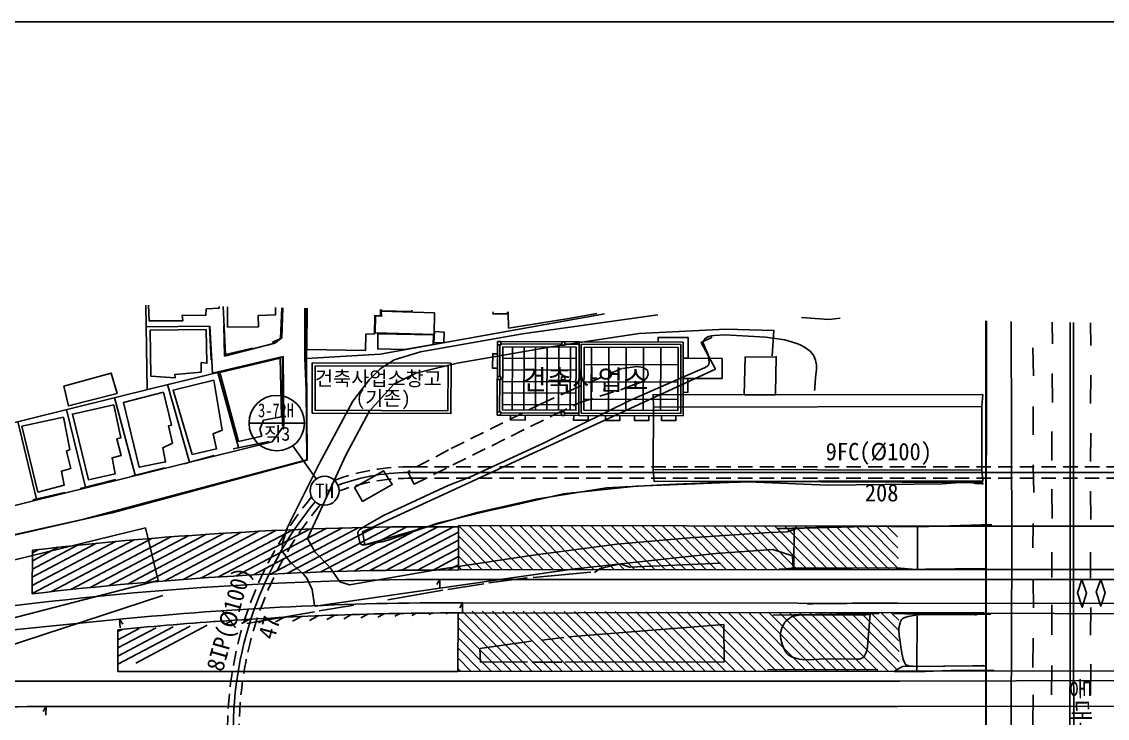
# Model space of a CAD drawing. Header units: millimetres. Extents: x 1510 to 2306, y 1103 to 1809.
# Drawn here: x 1615.5 to 1803.3, y 1498.5 to 1619.1 of the extents above; entities that cross this region are included whole.
import ezdxf
from ezdxf.enums import TextEntityAlignment as Align

# ---------------------------------------------------------------- set-up
doc = ezdxf.new("R2010")
doc.units = ezdxf.units.MM
doc.header["$LTSCALE"] = 10
doc.header["$MEASUREMENT"] = 0
doc.linetypes.add('HIDDEN', pattern=[0.375, 0.25, -0.125])
for name, color, linetype in [('TN-CABL', 4, 'Continuous'), ('TN-LEAT', 3, 'Continuous'), ('TN-MANH', 4, 'Continuous'), ('TZ-BASE', 253, 'Continuous'), ('TZ-CABL', 4, 'Continuous'), ('TZ-TEXT', 3, 'Continuous')]:
    doc.layers.add(name, color=color, linetype=linetype)
doc.layers.add('TX-PAPR', color=2, linetype='Continuous', plot=False)
doc.styles.get("Standard").update_dxf_attribs({"font": 'GulimChe.ttf'})
doc.styles.add('SYMBTEXT', font='GulimChe.ttf')
doc.linetypes.add('ZIGZAG', pattern='A,0.0001,-0.2,[131,ltypeshp.shx,S=0.2,R=0,X=-0.2,Y=0],-0.4,[131,ltypeshp.shx,S=0.2,R=180,X=0.2,Y=0],-0.2', length=0.8001)
pattern_1 = [(314.7874, (57.6655, 13.7095), (0.887157, 0.880598), [])]

# ---------------------------------------------------------------- blocks, each defined once
blk = doc.blocks.new('A$C70FF51C1')
at = {"color": 0}
for p, q in [((830, 13570), (14930, 13570)), ((830, 830), (830, 13570)), ((1420, 13170), (11930, 13170)), ((12470, 13170), (14930, 13170)), ((14930, 13570), (32970, 13570)), ((14930, 13570), (14930, 830)), ((15330, 13170), (32570, 13170)), ((15330, 1230), (15330, 13170)), ((32570, 1230), (32570, 13170)), ((32970, 13570), (32970, 830)), ((1230, 7520), (1230, 12980)), ((3430, 12670), (3430, 1730)), ((5430, 12670), (5430, 1730)), ((7430, 12670), (7430, 1730)), ((9430, 12670), (9430, 1730)), ((11430, 12670), (11430, 1730)), ((13430, 12670), (13430, 1730)), ((17070, 12670), (17070, 1730)), ((20070, 12670), (20070, 1730)), ((23070, 12670), (23070, 1730)), ((26070, 12670), (26070, 1730)), ((29070, 12670), (29070, 1730)), ((1730, 10670), (14430, 10670)), ((15830, 9670), (32070, 9670)), ((39725, 10800), (32970, 10800)), ((39725, 10800), (39725, 7300)), ((1730, 8670), (14430, 8670)), ((1230, 1420), (1230, 6980)), ((1730, 6670), (14430, 6670)), ((15830, 6670), (32070, 6670)), ((39725, 7300), (32970, 7300)), ((1730, 4670), (14430, 4670)), ((1730, 2670), (14430, 2670)), ((15830, 3670), (32070, 3670)), ((830, 1420), (830, 830)), ((1420, 1420), (830, 1420)), ((830, 830), (14930, 830)), ((830, 830), (1420, 830)), ((1420, 830), (1420, 1420)), ((1420, 1230), (11930, 1230)), ((12470, 1230), (14930, 1230)), ((32970, 830), (14930, 830)), ((15330, 1230), (32570, 1230))]:
    blk.add_line(p, q, dxfattribs=at)
for points in [[(830, 12980), (830, 13570), (1420, 13570), (1420, 12980)], [(11930, 12980), (11930, 13570), (12470, 13570), (12470, 12980)], [(1730, 12670), (14430, 12670), (14430, 1730), (1730, 1730)], [(15830, 12670), (32070, 12670), (32070, 1730), (15830, 1730)], [(830, 6980), (830, 7520), (1420, 7520), (1420, 6980)], [(11930, 6980), (11930, 7520), (12470, 7520), (12470, 6980)], [(11930, 1420), (11930, 830), (12470, 830), (12470, 1420)]]:
    blk.add_lwpolyline(points, close=True, dxfattribs=at)
for points in [[(32970, 10800), (33800, 10800), (33800, 14400), (28600, 14400), (28600, 13570)], [(830, 8950), (0, 8950), (0, 11450), (830, 11450)], [(32970, 7300), (33800, 7300), (33800, 4900), (32970, 4900)], [(5650, 830), (5650, 0), (3150, 0), (3150, 830)], [(16550, 830), (16550, 0), (14050, 0), (14050, 830)], [(22050, 830), (22050, 0), (19550, 0), (19550, 830)], [(27050, 830), (27050, 0), (24550, 0), (24550, 830)], [(31750, 830), (31750, 0), (29250, 0), (29250, 830)]]:
    blk.add_lwpolyline(points, dxfattribs=at)
blk = doc.blocks.new('JD-1')
at = {"layer": 'TZ-BASE'}
h = blk.add_hatch(dxfattribs=at)
h.set_pattern_fill('ANSI31', color=256, scale=10, angle=-17.1866, style=0)
h.set_pattern_definition(pattern_1)
h.paths.add_polyline_path([(97.78, 43.37), (174.05, 43.43), (173.62, 50.74), (176.61, 50.92), (97.8, 51.06)])
h.paths.add_polyline_path([(122.82, 42.95), (139.71, 42.87), (139.74, 47.58), (122.85, 47.67)], flags=25)
h.paths.add_polyline_path([(122.83, 46.63), (142.95, 46.53), (142.97, 50.73), (122.85, 50.83)], flags=24)
h = blk.add_hatch(dxfattribs=at)
h.set_pattern_fill('ANSI31', color=256, scale=10, angle=-17.1866, style=0)
h.set_pattern_definition([(27.81338215, (-236770.317, -203461.3368), (-0.5832415407, 1.105590026), [])])
edge = h.paths.add_edge_path()
edge.add_line((97.75, 35.93), (97.71, 25.8))
edge.add_line((38.85, 25.81), (38.88, 33.02))
edge.add_arc((97.84, -562.3), 598.23, 93.84291, 95.6143)
edge.add_arc((97.84, -562.3), 598.23, 89.93483, 93.84291)
edge.add_line((38.85, 25.81), (57.71, 25.81))
edge.add_line((57.71, 25.81), (97.71, 25.8))
h = blk.add_hatch(dxfattribs=at)
h.set_pattern_fill('ANSI31', color=256, scale=10, angle=-17.1866, style=0)
h.set_pattern_definition(pattern_1)
h.paths.add_polyline_path([(174.07, 25.84), (173.93, 35.95), (102.66, 36.24, 0.002053), (97.75, 36.24), (97.71, 25.8)])
h.paths.add_polyline_path([(121.81, 26.49), (138.7, 26.41), (138.72, 31.12), (121.83, 31.21)], flags=24)
h.paths.add_polyline_path([(121.84, 30.24), (141.96, 30.14), (141.98, 34.33), (121.86, 34.43)], flags=24)
for p, q in [((65.3, 42.66), (80.55, 50.71)), ((68.23, 42.8), (83.34, 50.76)), ((71.14, 42.92), (86.1, 50.81)), ((74.01, 43.02), (88.84, 50.84)), ((76.86, 43.11), (91.55, 50.86)), ((79.68, 43.18), (94.24, 50.86)), ((82.48, 43.25), (96.91, 50.86)), ((97.78, 43.37), (97.8, 51.06)), ((97.8, 51.06), (176.61, 50.92)), ((404.11, 51.26), (176.61, 50.92)), ((27.39, 39.62), (44.88, 48.85)), ((30.76, 39.99), (48.03, 49.1)), ((34.1, 40.34), (51.14, 49.33)), ((37.39, 40.66), (54.22, 49.54)), ((40.64, 40.96), (57.27, 49.73)), ((43.84, 41.24), (60.28, 49.91)), ((47.01, 41.5), (63.26, 50.07)), ((50.15, 41.74), (66.22, 50.21)), ((53.24, 41.96), (69.14, 50.34)), ((56.31, 42.16), (72.03, 50.45)), ((59.33, 42.34), (74.9, 50.55)), ((62.33, 42.51), (77.74, 50.64)), ((85.25, 43.3), (97.8, 49.92)), ((24.06, 39.28), (41.69, 48.58)), ((24.07, 40.7), (38.46, 48.29)), ((24.07, 42.11), (35.2, 47.98)), ((24.08, 43.53), (31.89, 47.65)), ((24.08, 44.94), (28.54, 47.29)), ((88, 43.33), (97.79, 48.5)), ((90.72, 43.35), (97.79, 47.08)), ((24.06, 39.24), (24.09, 46.79)), ((24.09, 46.36), (25.14, 46.91)), ((93.42, 43.36), (97.78, 45.67)), ((93.94, 43.36), (97.78, 43.37)), ((96.1, 43.37), (97.78, 44.25)), ((97.78, 43.37), (177.06, 43.43)), ((177.06, 43.43), (401.16, 43.37)), ((94.07, 40.86), (94.59, 41.72)), ((94.59, 41.72), (94.56, 40.22)), ((94.59, 41.72), (181.4, 41.71)), ((181.4, 41.71), (401.16, 41.69)), ((450.62, 37.3), (98.52, 37.7)), ((97.75, 35.93), (97.71, 25.8)), ((118.52, 35.91), (98.52, 35.93)), ((176.93, 35.93), (118.52, 36)), ((118.52, 35.91), (118.52, 36)), ((241.54, 35.66), (173.93, 35.95)), ((0.58, 31.03), (39.14, 34.82)), ((38.85, 25.81), (38.88, 33.02)), ((38.88, 33.02), (39.31, 33.06)), ((38.85, 25.81), (57.71, 25.81)), ((57.71, 25.81), (97.71, 25.8)), ((97.71, 25.8), (174.07, 25.84)), ((174.07, 25.84), (177.07, 25.88)), ((174.17, 24.1), (324.67, 24.5)), ((177.07, 25.88), (418.85, 25.83)), ((6.12, 24.14), (174.17, 24.1)), ((25.95, 18.86), (26.47, 19.71)), ((26.47, 19.71), (26.44, 18.21)), ((26.47, 19.71), (173.74, 19.72)), ((173.74, 19.72), (325.36, 19.89))]:
    blk.add_line(p, q, dxfattribs=at)
at = {"layer": 'TZ-BASE', "elevation": 46}
for points in [[(159.37, 74.42), (159.44, 74.7), (159.47, 74.96), (159.56, 76.63), (159.74, 78.06), (159.75, 78.49), (159.72, 78.85), (159.68, 79.12), (159.55, 79.69), (159.45, 80), (159.31, 80.31), (159.14, 80.59), (158.94, 80.87), (158.63, 81.22), (158.26, 81.54), (157.66, 81.96), (157.03, 82.29), (156.31, 82.59), (154.26, 83.18), (150.97, 83.64), (143.89, 84.05), (142.07, 83.95), (141.58, 83.89), (141.07, 83.76), (140.83, 83.66), (140.75, 83.62), (140.68, 83.57), (140.49, 83.43), (140.44, 83.37), (140.33, 83.26), (140.29, 83.2), (140.25, 83.14), (140.21, 83.07), (140.18, 82.98), (140.16, 82.92), (140.14, 82.78), (140.15, 82.7), (140.17, 82.6), (140.21, 82.49), (140.31, 82.24), (140.9, 80.89), (140.97, 80.65), (141.02, 80.46), (141.04, 80.34), (141.14, 79.27), (141.14, 79.18), (141.12, 79.11), (141.1, 79.02), (141.05, 78.86), (141.02, 78.8), (140.98, 78.75), (140.91, 78.69), (140.85, 78.63), (140.78, 78.58), (140.67, 78.51), (140.33, 78.35), (137.91, 77.34), (129.54, 73.6), (127.56, 72.79), (118.69, 68.39), (112.5, 65.3), (99.86, 59.47), (96, 57.97), (84.81, 52.79), (81.72, 51.02), (80.74, 50.37), (80.57, 50.22), (80.53, 50.16), (80.49, 50.11), (80.46, 50.03), (80.44, 49.97), (80.4, 49.79), (80.4, 49.72), (80.41, 49.55), (80.43, 49.47), (80.49, 49.21), (80.76, 48.13), (80.84, 47.94), (80.87, 47.88), (80.9, 47.84), (80.93, 47.81), (80.96, 47.79), (81.01, 47.77), (81.08, 47.75), (81.14, 47.74), (81.26, 47.7), (81.37, 47.7), (81.46, 47.7), (81.68, 47.72), (84.52, 48.22), (85.62, 48.52), (94.41, 51.5), (102.92, 53.6), (106.38, 54.33), (115.95, 56.52), (128.55, 57.85), (146.03, 58.58), (146.16, 58.59), (146.19, 58.6), (146.22, 58.61), (146.27, 58.6), (146.33, 58.59), (146.38, 58.59), (146.58, 58.59), (147.87, 58.63), (161.66, 58.05), (181.51, 58.28), (184.58, 58.49), (186.16, 58.46), (186.75, 58.48), (186.79, 58.47), (186.82, 58.46), (187.24, 58.35), (187.32, 58.34), (187.67, 58.31), (188.33, 58.28), (188.5, 58.29), (188.55, 58.31), (188.59, 58.33), (188.6, 58.35)], [(188.69, 26.77), (188.6, 26.79), (188.55, 26.81), (188.49, 26.81), (186.75, 26.78), (177.12, 26.67), (175.7, 26.76), (175.61, 26.78), (175.53, 26.81), (175.36, 26.86), (175.21, 26.96), (175.14, 27.03), (175.08, 27.12), (175, 27.25), (174.93, 27.39), (174.86, 27.56), (174.74, 27.9), (174.49, 28.95), (174.02, 32.06), (173.97, 32.92), (174, 33.36), (174.01, 33.5), (174.08, 33.79), (174.29, 34.47), (174.41, 34.72), (174.46, 34.79), (174.54, 34.88), (174.61, 34.94), (174.69, 34.99), (174.8, 35.05), (174.91, 35.1), (175.02, 35.14), (175.58, 35.31), (176.5, 35.5), (177.9, 35.66), (187.1, 35.62), (187.17, 35.61), (187.22, 35.6), (187.3, 35.61), (187.34, 35.61), (187.45, 35.63), (187.89, 35.75), (188.25, 35.84), (188.55, 35.91), (188.65, 35.9), (188.7, 35.89), (188.74, 35.88)]]:
    blk.add_lwpolyline(points, dxfattribs=at)
at = {"layer": 'TZ-BASE'}
blk.add_lwpolyline([(96.51, 79.14), (72.51, 79.22), (72.48, 70.52), (96.48, 70.44), (96.51, 79.14)], dxfattribs=at)
blk.add_lwpolyline([(96.01, 78.64), (73.01, 78.72), (72.98, 71.02), (95.98, 70.94)], close=True, dxfattribs=at)
at = {"layer": 'TZ-BASE', "flags": 128}
for points, elevation in [([(81.19, 55.2), (79.79, 57.63), (84.85, 60.52), (86.34, 58.16), (81.19, 55.2)], 48.09), ([(81.19, 55.2), (79.79, 57.63), (84.85, 60.52), (86.34, 58.16), (81.19, 55.2)], 48.09), ([(43.63, 50.65), (45.86, 41.53), (0.56, 29.85)], 49.92), ([(43.63, 50.65), (45.86, 41.53), (0.56, 29.85)], 49.92), ([(0.75, 40.15), (43.63, 50.65)], 49.92), ([(0.75, 40.15), (43.63, 50.65)], 49.92)]:
    blk.add_lwpolyline(points, dxfattribs=dict(at, elevation=elevation))
for points in [[(98.02, 36.83), (98.52, 37.7), (98.52, 36.2)], [(39.72, 34.01), (39.14, 34.82), (39.29, 33.33)]]:
    blk.add_lwpolyline(points, dxfattribs=at)
at = {"layer": 'TZ-BASE', "elevation": 46}
blk.add_lwpolyline([(169.01, 35.63), (168.58, 30.15), (168.49, 29.66), (168.43, 29.43), (168.27, 28.94), (168.11, 28.59), (168.01, 28.42), (167.94, 28.33), (167.87, 28.27), (167.8, 28.21), (167.7, 28.14), (167.59, 28.08), (167.47, 28.04), (167.36, 28.01), (167.12, 27.95), (166.94, 27.93), (166.51, 27.9), (161.03, 28.01), (158.43, 27.81), (157.24, 27.86), (156.78, 27.93), (156.33, 28.04), (155.38, 28.34), (155.22, 28.43), (155.1, 28.5), (154.95, 28.6), (154.82, 28.7), (154.72, 28.79), (154.6, 28.92), (154.49, 29.05), (154.39, 29.19), (154.3, 29.34), (154.16, 29.63), (153.8, 30.53), (153.57, 31.36), (153.5, 31.84), (153.48, 32.12), (153.5, 32.41), (153.55, 32.73), (153.59, 32.86), (153.79, 33.47), (153.9, 33.69), (154.06, 33.99), (154.28, 34.31), (154.44, 34.51), (154.7, 34.76), (155.04, 35.02), (155.26, 35.15), (155.43, 35.24), (155.58, 35.3), (155.98, 35.42), (156.38, 35.5), (156.66, 35.54), (157.22, 35.58), (167.6, 35.52)], close=True, dxfattribs=at)
at = {"layer": 'TZ-BASE', "linetype": 'Continuous'}
for points in [[(43.92, 74.59, 47.77), (43.73, 89.2, 47.67)], [(62.21, 81.78, 48.29), (57.5, 80.69, 48.76), (57.08, 88.95, 48.52)], [(67.24, 88.76, 48.29), (67.03, 83.42, 48.1), (65.57, 82.72, 48.1)], [(123.05, 87.72, 47.73), (84.24, 80.72, 47.73), (71.5, 79.99, 47.62), (71.35, 88.68, 47.99)], [(84.47, 88.44, 49.76), (84.47, 88.23, 49.74)], [(84.47, 88.23, 49.74), (89.7, 88.1, 49.74), (89.7, 88.34, 49.77)], [(103.77, 88.08, 47.88), (103.75, 87.68, 47.87), (106.28, 87.71, 47.87), (106.28, 88.03, 47.87)], [(43.78, 85.48, 47.7), (54.71, 85.57, 48.44), (55.02, 79.73, 48.44)], [(93.62, 84.63, 47.95), (93.56, 82.67, 47.92), (95.26, 82.75, 47.8), (95.3, 84.56, 47.78), (93.62, 84.63, 47.95)], [(83.85, 84.23, 48.02), (83.82, 81.62, 48.02), (88.43, 81.52, 48.02), (93.42, 82.4, 48.02), (93.48, 84.1, 48.28), (83.85, 84.23, 48.02)], [(0.84, 44.84, 47.14), (37.88, 53.24, 47.14), (71.62, 62.38, 47.65), (71.58, 71.52, 47.65), (71.5, 79.99, 47.62)], [(1.2, 64.01, 47.46), (45.46, 74.97, 47.78), (67.36, 80.24, 47.73), (67.34, 68.3, 48.21)], [(59.75, 64.54, 48.62), (56.14, 77.54, 47.76)], [(51.29, 62.04, 48.21), (47.45, 75.45, 47.78)], [(41.87, 59.78, 47.98), (38.32, 73.2, 47.73)], [(33.25, 57.71, 47.97), (29.97, 71.14, 47.67)], [(24.8, 55.64, 47.95), (21.55, 69.05, 47.61)], [(65.04, 65.58, 48.62), (58.82, 64.35, 48.62)], [(55.51, 63.2, 48.46), (50.28, 61.76, 48.15)], [(46.92, 61.03, 48.07), (41.25, 59.63, 47.97)], [(38.45, 59.05, 47.97), (32.33, 57.48, 47.97)], [(29.71, 56.79, 47.95), (24.18, 55.5, 47.95)]]:
    blk.add_polyline3d(points, dxfattribs=at)
at = {"layer": 'TZ-BASE'}
for points in [[(56.37, 88.96, 53.13), (56.38, 88.68, 53.33), (54.15, 88.55, 49.86), (54.07, 87.42, 49.86), (49.97, 87.45, 49.86), (50.11, 86.52, 49.86), (44.3, 86.49, 50.2), (44.2, 89.19, 50.03)], [(57.21, 85.66, 46.11), (57.34, 80.38, 46.11), (66.03, 82.64, 45.88), (67.24, 83.53, 45.88), (67.39, 88.76, 45.91)], [(57.83, 88.94, 53.58), (57.85, 85.39, 53.6)], [(57.85, 85.39, 53.6), (63.23, 85.46, 53.49), (63.17, 87.44, 53.68), (66.14, 87.51, 52.87), (66.12, 88.78, 52.92)], [(71.44, 74.58, 46.09), (71.24, 80.03, 46.09), (71.2, 88.69, 46.09)], [(71.63, 88.68, 50.9), (71.56, 81.56, 51.28)], [(71.56, 81.56, 51.28), (81.69, 81.35, 51.23), (81.76, 84.18, 50.83), (83.27, 84.26, 50.59), (83.3, 87.39, 50.5), (84.31, 87.38, 50.36), (84.31, 88.44, 50.32)], [(132.29, 87.55, 45.75), (108.9, 84.27, 45.61), (91.24, 81.14, 45.61), (86.66, 79.73, 45.61), (84.24, 78.19, 45.61), (82.37, 76.26, 45.67), (79.52, 72.58, 45.67), (73.78, 61.85, 45.67), (68.2, 50.8, 45.67), (67.41, 48.17, 45.67), (67.21, 46.69, 45.67), (68.71, 44.65, 45.67), (70.97, 42.64, 45.67), (71.58, 41.93, 45.67), (72.46, 40.01, 45.67), (72.9, 37.21, 45.67), (73.05, 37.09, 45.67), (88.19, 39.31, 45.6), (117.47, 43.53, 45.43), (142.34, 46.23, 45.43), (152.17, 46.92, 45.64), (155.55, 45.8, 45.92), (155.69, 43.53, 45.55)], [(93.64, 87.86, 49.62), (84.4, 88.15, 49.62), (84.49, 87.29, 49.62), (83.46, 87.35, 49.62), (83.38, 84.4, 49.62), (93.57, 84.14, 49.6), (93.64, 87.86, 49.62)], [(106.38, 88.03, 49.27), (106.43, 85.2, 49.17)], [(106.43, 85.2, 49.17), (116.54, 86.85, 48.74), (121.75, 87.74, 48.48)], [(163.82, 86.96, 45.88), (161.86, 86.73, 45.88), (157.14, 87.08, 45.88)], [(189.04, 86.49, 54.63), (189.04, 66.62, 54.81), (189.04, -46.08, 54.52), (188.96, -53.19, 54.52), (188.76, -55.78, 54.5), (187.66, -61.13, 54.49), (184.83, -71.1, 54.49), (182.17, -77, 54.53), (179.43, -81.19, 54.62), (167.05, -93.13, 54.59)], [(189.01, 86.49, 53.75), (189.06, -51.45, 53.91), (188.61, -56.07, 53.76), (188.1, -58.44, 53.76), (185.32, -69.03, 54.63), (183.02, -75.35, 54.63), (181.28, -78.56, 54.52), (179.21, -81.44, 54.52), (171.91, -88.64, 54.66), (167.07, -93.13, 54.66)], [(167.09, -93.14, 54.82), (178.21, -82.82, 54.84), (181.32, -78.59, 54.84), (183.34, -74.9, 54.84), (185.25, -69.52, 54.84), (187.61, -61.46, 54.84), (188.81, -55.92, 54.87), (188.99, -52.92, 54.87), (189.15, 86.48, 55.01)], [(173.46, -93.25, 53.97), (177.42, -89.55, 53.97), (183.82, -82.22, 53.85), (186.21, -78.6, 53.85), (188.85, -71.95, 53.85), (191.62, -63.1, 53.83), (192.82, -56.42, 53.83), (193.26, -27.78, 53.87), (193.5, 47.57, 54), (193.43, 86.4, 53.98)], [(0.93, 49.57, 45.56), (34.55, 57.89, 45.69), (65.58, 65.56, 45.8), (67.58, 68.34, 45.8), (67.46, 80.32, 45.8), (55.23, 77.44, 46.09), (54.77, 85.59, 46.11)], [(44.47, 84.88, 50.62), (44.58, 76.89, 50.62), (48.76, 76.61, 53.11), (48.74, 77.23, 53.2), (53.27, 77.61, 52.63), (53.29, 79.28, 52.48), (54.27, 79.16, 50.26), (54.14, 84.97, 50.26), (44.47, 84.88, 50.62)], [(156.32, 50.56, 45.42), (154.68, 49.99, 45.87), (151.57, 49.86, 45.68), (137.83, 48.92, 45.51), (125.17, 47.86, 45.51), (110.3, 45.87, 45.51), (93.94, 43.4, 45.51), (78.96, 40.82, 45.55), (77.29, 41.32, 45.55), (75.48, 43.9, 45.58), (73, 46.43, 45.63), (71.69, 48.79, 45.63), (78.3, 63.25, 45.57), (82.32, 70.81, 45.51), (86.61, 75.53, 45.49), (90.43, 77.42, 45.48), (97.57, 79.18, 45.46), (114.18, 82.08, 45.51), (129.08, 84.33, 45.61), (144.07, 85.07, 45.65), (152.35, 84.84, 45.76), (152.07, 80.42, 45.86)], [(200.53, 82.49, 53.74), (200.49, 86.28, 53.74)], [(200.57, -39.74, 53.84), (204.22, -39.82, 53.84), (204.17, 86.22, 53.91)], [(203.63, 86.23, 53.9), (203.57, -39.87, 53.7)], [(207.15, 86.17, 53.74), (207.21, 82.2, 53.74)], [(141.71, 83.67, 46.35), (139.76, 82.77, 46.48), (142.23, 78.15, 46.7), (81.18, 49.95, 46.77), (81.59, 47.7, 46.75), (101.02, 53.32, 46.75), (111.23, 55.65, 46.67), (123.38, 57.59, 46.49), (135.37, 58.2, 46.49), (146.61, 58.7, 46.49), (188.49, 58.52, 47.6)], [(197.16, 81.81, 53.65), (197.28, 76.97, 53.65)], [(59.74, 65.63, 50.21), (63.75, 66.54, 50.21), (63.42, 67.75, 50.21), (64.06, 69.28, 53.4), (67.2, 69.88, 50.44), (66.97, 80.05, 50.45), (56.51, 77.57, 50.54), (59.74, 65.63, 50.21)], [(152.62, 73.97, 49.54), (152.62, 73.71, 50.72), (147.19, 73.7, 50.71), (147.38, 80.21, 49.47), (152.78, 80.28, 49.47), (152.62, 73.97, 49.54)], [(29.5, 75.2, 47.74), (30.31, 71.77, 48.03), (38.75, 73.92, 48.19), (37.73, 77.45, 48.17), (29.5, 75.2, 47.74)], [(200.54, 72.38, 53.75), (200.47, 77.4, 53.75)], [(207.21, 77.11, 53.74), (207.15, 72.19, 53.74)], [(51.72, 63.38, 52.58), (55.94, 64.34, 52.58), (55.35, 66.93, 52.58), (56.94, 67.54, 52.84), (55.46, 76.21, 50.44), (48.43, 74.48, 50.44), (51.72, 63.38, 52.58)], [(71.44, 74.58, 46.09), (71.54, 62.42, 45.7), (32.97, 52.17, 45.49), (0.84, 44.98, 45.58)], [(46.79, 74.12, 49.86), (48.18, 68.45, 49.86), (47.66, 68.33, 52.5), (48.35, 65.31, 52.5), (46.65, 64.51, 52.47), (47.13, 62.08, 52.47), (42.56, 61.15, 50.27), (39.82, 72.36, 50.27), (46.79, 74.12, 49.86)], [(38.19, 71.96, 49.87), (39.4, 66.26, 49.67), (38.67, 66.09, 53.07), (39.46, 63.17, 52.57), (37.87, 62.78, 52.57), (38.38, 60, 52.57), (33.78, 58.98, 50.48), (31.02, 70.35, 50.18), (38.19, 71.96, 49.87)], [(188.36, 71.69, 49.9), (188.31, 60.64, 49.94), (131.49, 60.76, 49.96), (131.51, 71.57, 50.06), (188.36, 71.69, 49.9)], [(197.22, 71.65, 53.65), (197.22, 66.76, 53.65)], [(22.28, 68.25, 50.58), (29.44, 69.79, 50.58), (30.59, 64.2, 52.81), (29.97, 63.94, 52.7), (30.72, 60.95, 52.72), (29.1, 60.47, 52.72), (29.57, 58.02, 52.76), (25.05, 56.84, 50.66), (22.28, 68.25, 50.58)], [(200.46, 62.3, 53.76), (200.44, 67.33, 53.75)], [(207.16, 67.03, 53.74), (207.14, 62.16, 53.74)], [(197.19, 61.58, 53.71), (197.31, 56.78, 53.71)], [(200.51, 52.3, 53.78), (200.45, 57.38, 53.76)], [(207.15, 57.02, 53.74), (207.18, 52.1, 53.74)], [(190.04, 51.25, 46.31), (177.29, 50.86, 46.48), (172.64, 50.88, 45.74), (168.43, 50.97, 45.93), (155.58, 50.62, 45.88), (152.92, 50.54, 45.53)], [(170.54, 50.97, 45.59), (153.26, 50.47, 45.38)], [(188.87, 51.05, 45.66), (173.1, 50.91, 45.59)], [(189.75, 43.46, 46.45), (177.18, 43.48, 46.5), (177.18, 51.03, 46.62)], [(197.19, 51.41, 53.71), (197.15, 47.22, 53.74)], [(155.88, 50.61, 46.05), (155.81, 44.02, 45.91)], [(200.46, 42.04, 53.8), (200.42, 46.42, 53.8)], [(207.14, 46.43, 53.74), (207.15, 41.96, 53.74)], [(121.35, 42.95, 45.94), (122.31, 43.64, 45.94), (125.8, 44.41, 45.94), (127.41, 43.84, 45.94), (143.14, 44.56, 45.94)], [(153.2, 43.5, 45.55), (170.24, 43.71, 45.55)], [(153.87, 43.49, 45.77), (155.84, 43.76, 46.07), (174.25, 43.65, 45.84), (176.99, 43.45, 46.33)], [(173.44, 43.45, 45.6), (188.83, 43.6, 45.51)], [(103.05, 41.11, 45.95), (109.7, 42.02, 45.94)], [(110.71, 42.05, 45.94), (120.69, 43.01, 45.94)], [(197.22, 41.57, 53.77), (197.26, 36.81, 53.77)], [(85.6, 38.2, 45.98), (95.07, 39.87, 45.95)], [(95.98, 40.01, 45.95), (102.21, 40.95, 45.95)], [(0.46, 24.5, 46.91), (15.18, 28.77, 46.88), (19.04, 29.9, 46.87), (46.68, 38.94, 46.64)], [(0.46, 24.5, 46.91), (15.18, 28.77, 46.88), (19.04, 29.9, 46.87), (46.68, 38.94, 46.64)], [(61.19, 34.07, 45.98), (72.87, 36.12, 45.98)], [(73.67, 36.31, 45.98), (79.72, 37.28, 45.98)], [(170.55, 35.85, 45.53), (152.17, 35.56, 45.43)], [(173.03, 35.83, 45.67), (176.99, 35.7, 46.38), (189.88, 35.72, 46.38)], [(188.72, 36, 45.62), (173.33, 35.96, 45.69)], [(200.45, 32.16, 53.8), (200.43, 37.34, 53.8)], [(207.2, 36.87, 53.67), (207.13, 32.08, 53.67)], [(116.84, 31.77, 45.94), (143.68, 33.92, 45.94), (143.77, 27.48, 45.94), (116.24, 27.4, 45.94)], [(177.17, 35.36, 46.4), (177.07, 26.02, 46.22)], [(109.72, 27.48, 45.94), (101.61, 27.39, 45.94), (101.5, 29.77, 45.94), (110.35, 31.06, 45.9)], [(112.19, 31.22, 45.94), (116.03, 31.67, 45.94)], [(197.21, 31.57, 53.77), (197.15, 26.5, 53.77)], [(115.68, 27.39, 45.94), (110.52, 27.4, 45.94)], [(173.29, 25.92, 45.66), (174.63, 26.63, 45.88), (188.86, 26.76, 45.63)], [(200.37, 21.73, 53.8), (200.44, 26.85, 53.8)], [(207.16, 27.06, 53.67), (207.14, 21.67, 53.67)], [(151.25, 26.06, 45.43), (170.36, 26.13, 45.65)], [(173.16, 25.78, 45.65), (177.04, 25.71, 46.1), (182.99, 25.96, 46.22), (190.39, 26.04, 46.22)], [(197.2, 21.73, 53.75), (197.16, 16.58, 53.69)]]:
    blk.add_polyline3d(points, dxfattribs=at)
at = {"layer": 'TZ-BASE', "linetype": 'HIDDEN'}
blk.add_polyline3d([(89.02, 60.38, 45.4), (90.12, 58.22, 45.4), (114.28, 70.2, 45.36), (118.66, 72.28, 45.47), (126.45, 74.78, 46), (128.1, 75.39, 46), (129.44, 75.88, 46), (130.38, 76.6, 46), (130.59, 77.28, 46), (130.47, 77.93, 46), (129.73, 78.41, 46), (128.66, 78.6, 46), (126.05, 78.23, 45.9), (117.8, 74.7, 45.61), (112.2, 72.2, 45.46), (96.06, 64.14, 45.39)], close=True, dxfattribs=at)
at = {"layer": 'TZ-BASE', "linetype": 'Continuous'}
for points in [[(188.36, 71.69, 49.9), (131.51, 71.57, 50.06), (131.45, 73.69, 50.69), (188.48, 73.74, 50.78)], [(188.31, 60.64, 49.94), (188.52, 58.78, 50.76), (131.62, 58.7, 50.59), (131.49, 60.76, 49.96)]]:
    blk.add_polyline3d(points, close=True, dxfattribs=at)
at = {"layer": 'TZ-BASE'}
for points in [[(205.63, 41.72, 53.74), (204.87, 39.38, 53.74), (205.71, 36.92, 53.74), (206.46, 39.36, 53.74)], [(208.93, 41.69, 53.74), (208.13, 39.59, 53.74), (208.89, 37.1, 53.69), (209.67, 39.42, 53.69)]]:
    blk.add_polyline3d(points, close=True, dxfattribs=at)
for centre, radius, start, end in [((94.4, -558.31), 609.17, 89.67964, 96.62771), ((94.4, -558.31), 601.67, 90.04342, 96.71339), ((94.55, -558.28), 600, 89.99553, 99.00425), ((97.84, -562.3), 600, 89.93483, 95.6143), ((172.83, -962.38), 1000, 89.94335, 90.84236), ((97.84, -562.3), 598.23, 89.93483, 93.84291), ((97.84, -562.3), 598.23, 93.84291, 95.6143), ((26.5, -980.29), 1000, 90.00166, 91.49777)]:
    blk.add_arc(centre, radius, start, end, dxfattribs=at)
at = {"layer": 'TZ-BASE', "xscale": 0.001000000008829539, "yscale": 0.001000000008829539, "zscale": 0.001000000008829539, "rotation": 359.787408048993}
blk.add_blockref('A$C70FF51C1', (103.67, 69.34), dxfattribs=at)
at = {"layer": 'TZ-BASE'}
for s, height, p in [('건축사업소창고', 2.5, (72.96, 75.3, 7.96)), ('건축사업소', 3.5, (108.68, 74.58, 11.14)), ('(기존)', 2.5, (80.03, 71.87, 7.96))]:
    blk.add_text(s, height=height, rotation=359.7874, dxfattribs=at).set_placement(p)
at = {"layer": 'TZ-BASE', "linetype": 'Continuous'}
blk.add_text('동대구로', height=3, rotation=270.5852, dxfattribs=at).set_placement((205.52, 17.15), align=Align.MIDDLE)
blk = doc.blocks.new('TTTW101-2')
blk.add_line((-6, 0), (6, 0))
blk.add_circle((0, 0), 6)
at = {"style": 'SYMBTEXT'}
for tag, p in [('TTTW_TITLE_1', (0.17, 2.77)), ('TTTW_TITLE_2', (0.17, -2.31))]:
    blk.add_attdef(tag, text='', height=3, dxfattribs=at).set_placement(p, align=Align.MIDDLE_CENTER)
blk = doc.blocks.new('JD-DTYHDHC6J5')
at = {"layer": 'TZ-BASE', "flags": 128}
blk.add_lwpolyline([(74.88, 149.11), (70.81, 154.85)], dxfattribs=at)
at = {"layer": 'TZ-BASE'}
ref = blk.add_blockref('TTTW101-2', (68.04, 158.77), dxfattribs=dict(at, xscale=-0.7999999999946952, yscale=0.7999999999938598, zscale=0.7999999999999972, rotation=1.393924975445771e-09))
ref.add_attrib('TTTW_TITLE_1', '3-72H', dxfattribs={"layer": '0', "height": 2.4, "rotation": 0, "style": 'SYMBTEXT', "width": 0.8}).set_placement((67.91, 160.99), align=Align.MIDDLE_CENTER)
ref.add_attrib('TTTW_TITLE_2', '직3', dxfattribs={"layer": '0', "height": 2.4, "rotation": 0, "style": 'SYMBTEXT'}).set_placement((68.1, 156.92), align=Align.MIDDLE_CENTER)
blk = doc.blocks.new('TZMH101')
at = {"linetype": 'Continuous'}
blk.add_circle((0, 0), 2.5, dxfattribs=at)
at = {"style": 'SYMBTEXT'}
blk.add_attdef('TZMH_TITLE', text='', height=2.5, dxfattribs=at).set_placement((0, 0), align=Align.MIDDLE_CENTER)

msp = doc.modelspace()

# ---------------------------------------------------------------- linework, layer by layer
at = {"layer": 'TN-CABL', "linetype": 'ZIGZAG', "ltscale": 0.5}
for points in [[(1670.23, 1538.81, -0.093787), (1683.17, 1541), (1869.28, 1541)], [(1666.29, 1535.96, 0.189562), (1652.24, 1492.6), (1654.75, 1425.25)]]:
    msp.add_lwpolyline(points, format="xyb", dxfattribs=at)
at = {"layer": 'TX-PAPR'}
msp.add_lwpolyline([(1509.89, 1103.05), (2305.89, 1103.05), (2305.89, 1619.05), (1509.89, 1619.05)], close=True, dxfattribs=at)
at = {"layer": 'TZ-CABL', "linetype": 'HIDDEN'}
for points in [[(1669.65, 1539.66, -0.095439), (1683.18, 1542), (1869.48, 1542)], [(1670.41, 1537.81, -0.095112), (1683.16, 1540), (1869.48, 1540)], [(1665.66, 1536.77, 0.190588), (1651.24, 1492.52), (1653.77, 1424.95)], [(1667.18, 1535.47, 0.190262), (1653.24, 1492.68), (1655.76, 1425.03)]]:
    msp.add_lwpolyline(points, format="xyb", dxfattribs=at)

# ---------------------------------------------------------------- block references
at = {"layer": 'TN-MANH'}
msp.add_blockref('TZMH101', (1667.91, 1537.85), dxfattribs=at).add_auto_attribs({'TZMH_TITLE': 'TH'})
at = {"layer": 'TZ-BASE'}
for name, p in [('JD-1', (1593.27, 1480.77)), ('JD-DTYHDHC6J5', (1591.59, 1390.79))]:
    msp.add_blockref(name, p, dxfattribs=at)

# ---------------------------------------------------------------- texts
at = {"layer": 'TN-LEAT'}
for s, p in [('8IP(Ø100)', (1651.32, 1515.63, -49.95)), ('47', (1658.31, 1514.17, -49.95))]:
    msp.add_text(s, height=3, rotation=74.3211, dxfattribs=at).set_placement(p, align=Align.MIDDLE_CENTER)
at = {"layer": 'TZ-TEXT'}
for s, p in [('9FC(Ø100)', (1763.78, 1544.63)), ('208', (1764.27, 1537.51))]:
    msp.add_text(s, height=3, dxfattribs=at).set_placement(p, align=Align.MIDDLE_CENTER)

doc.saveas('drawing.dxf')
